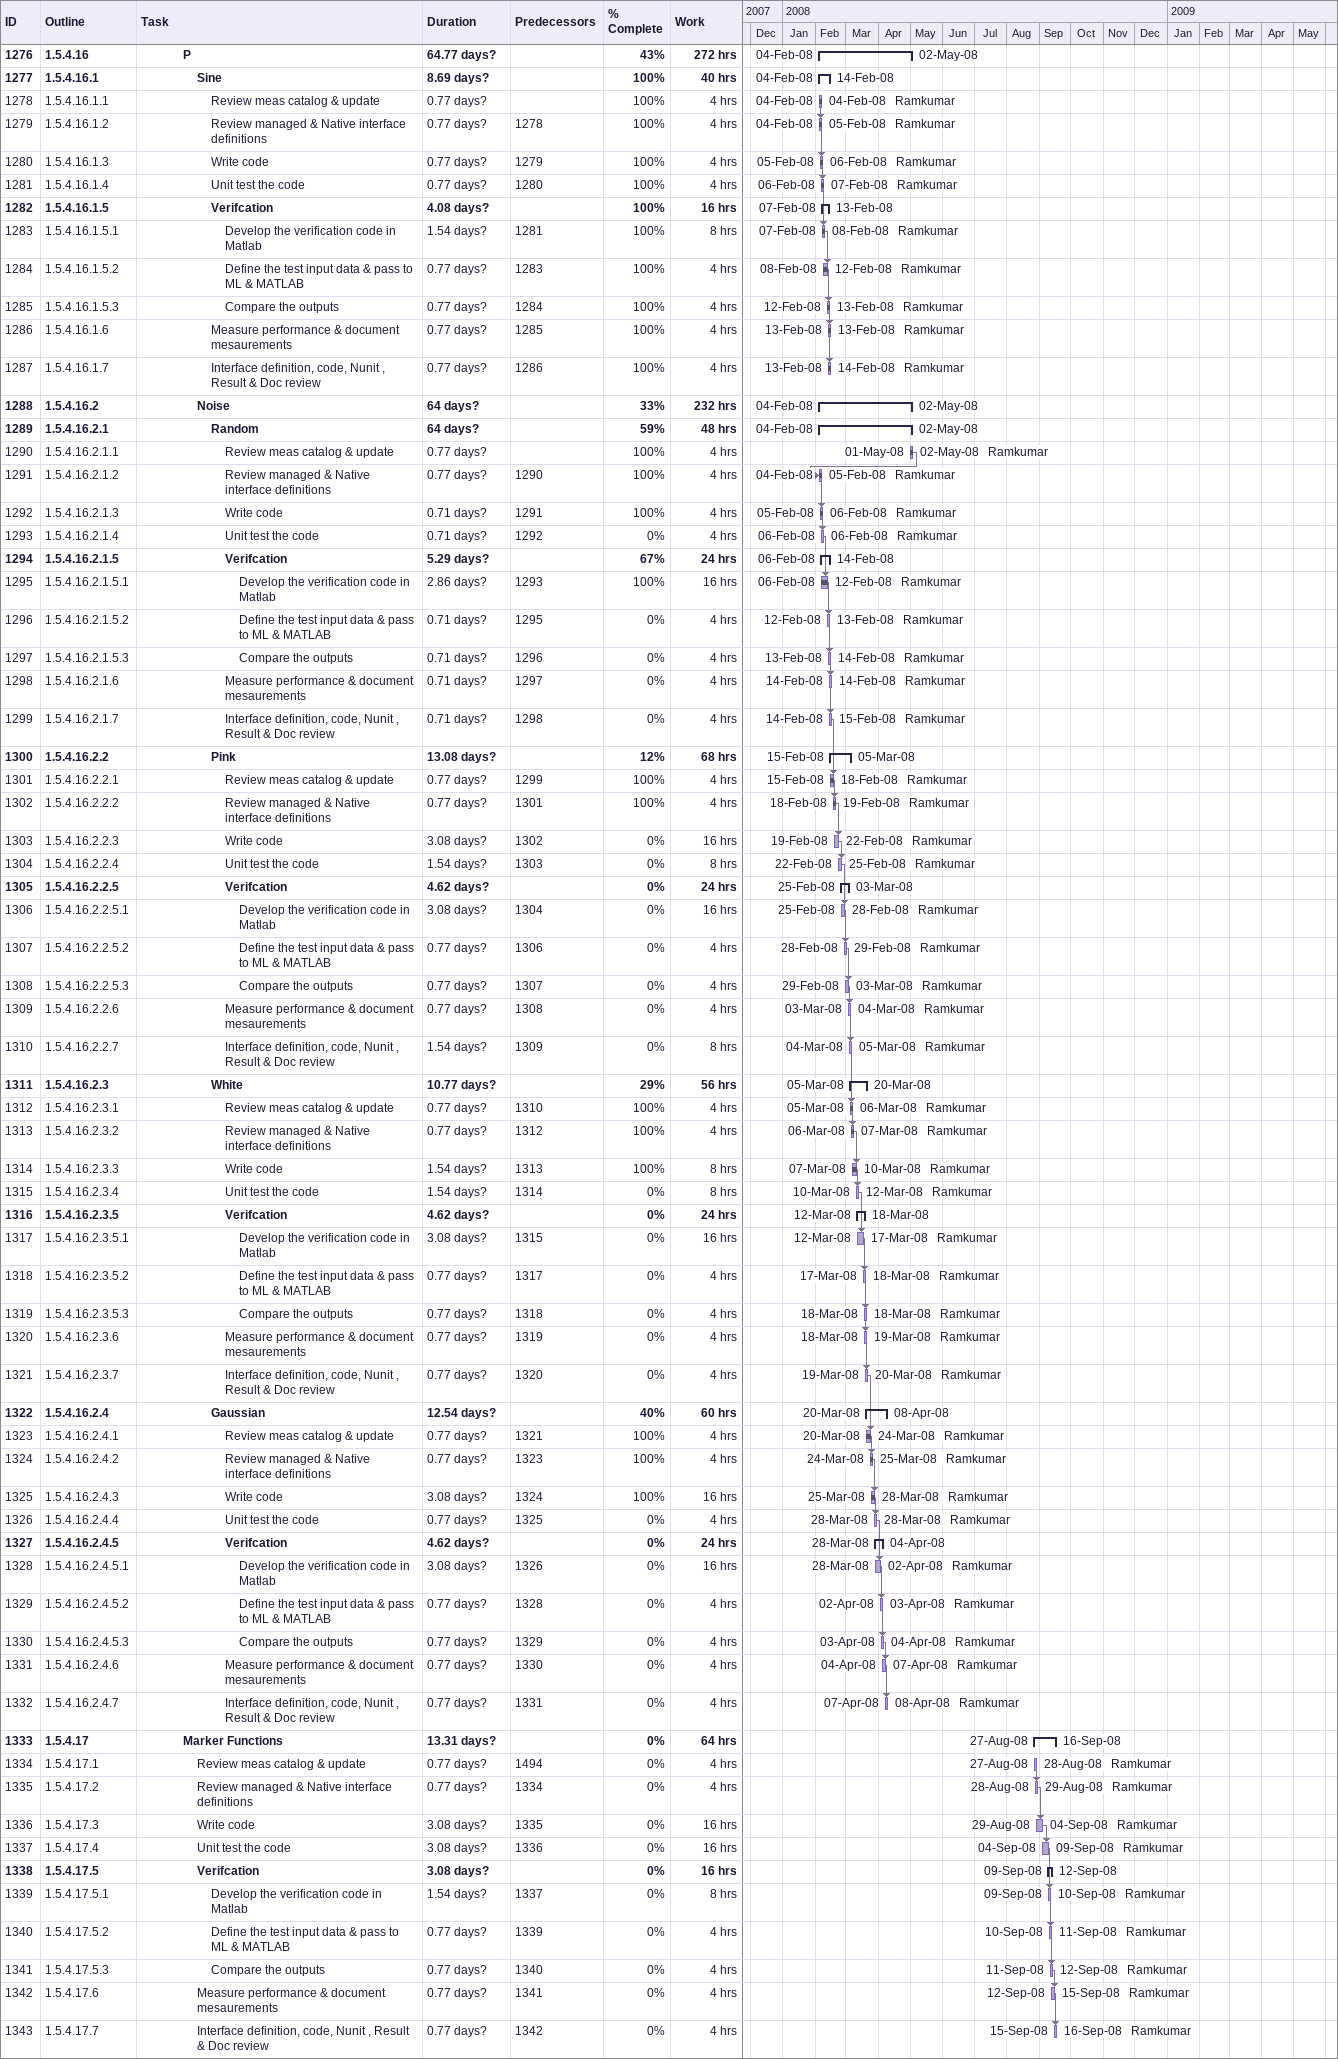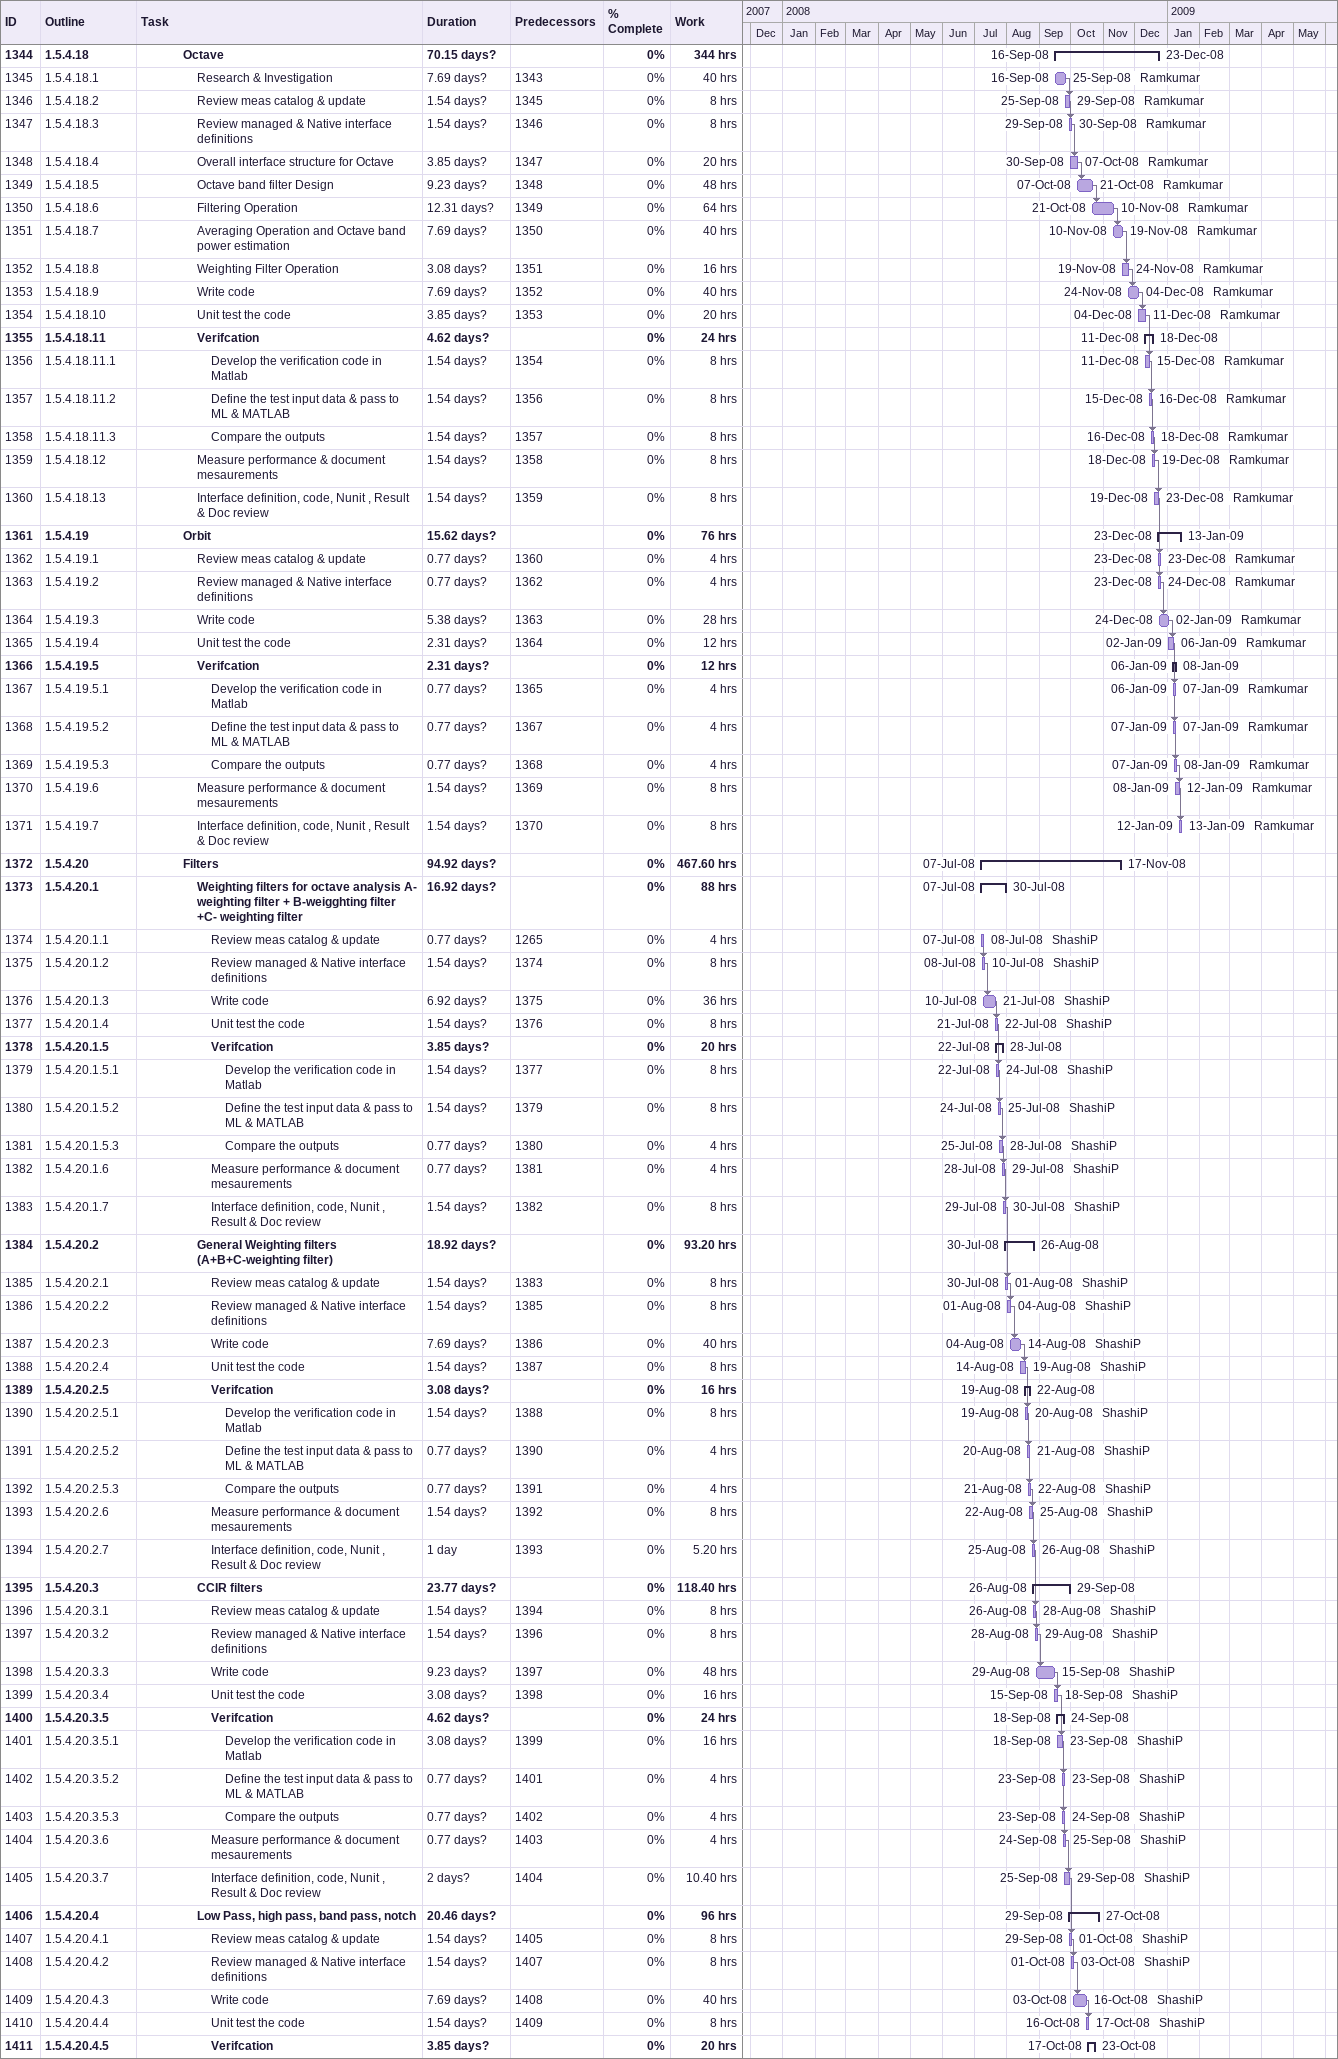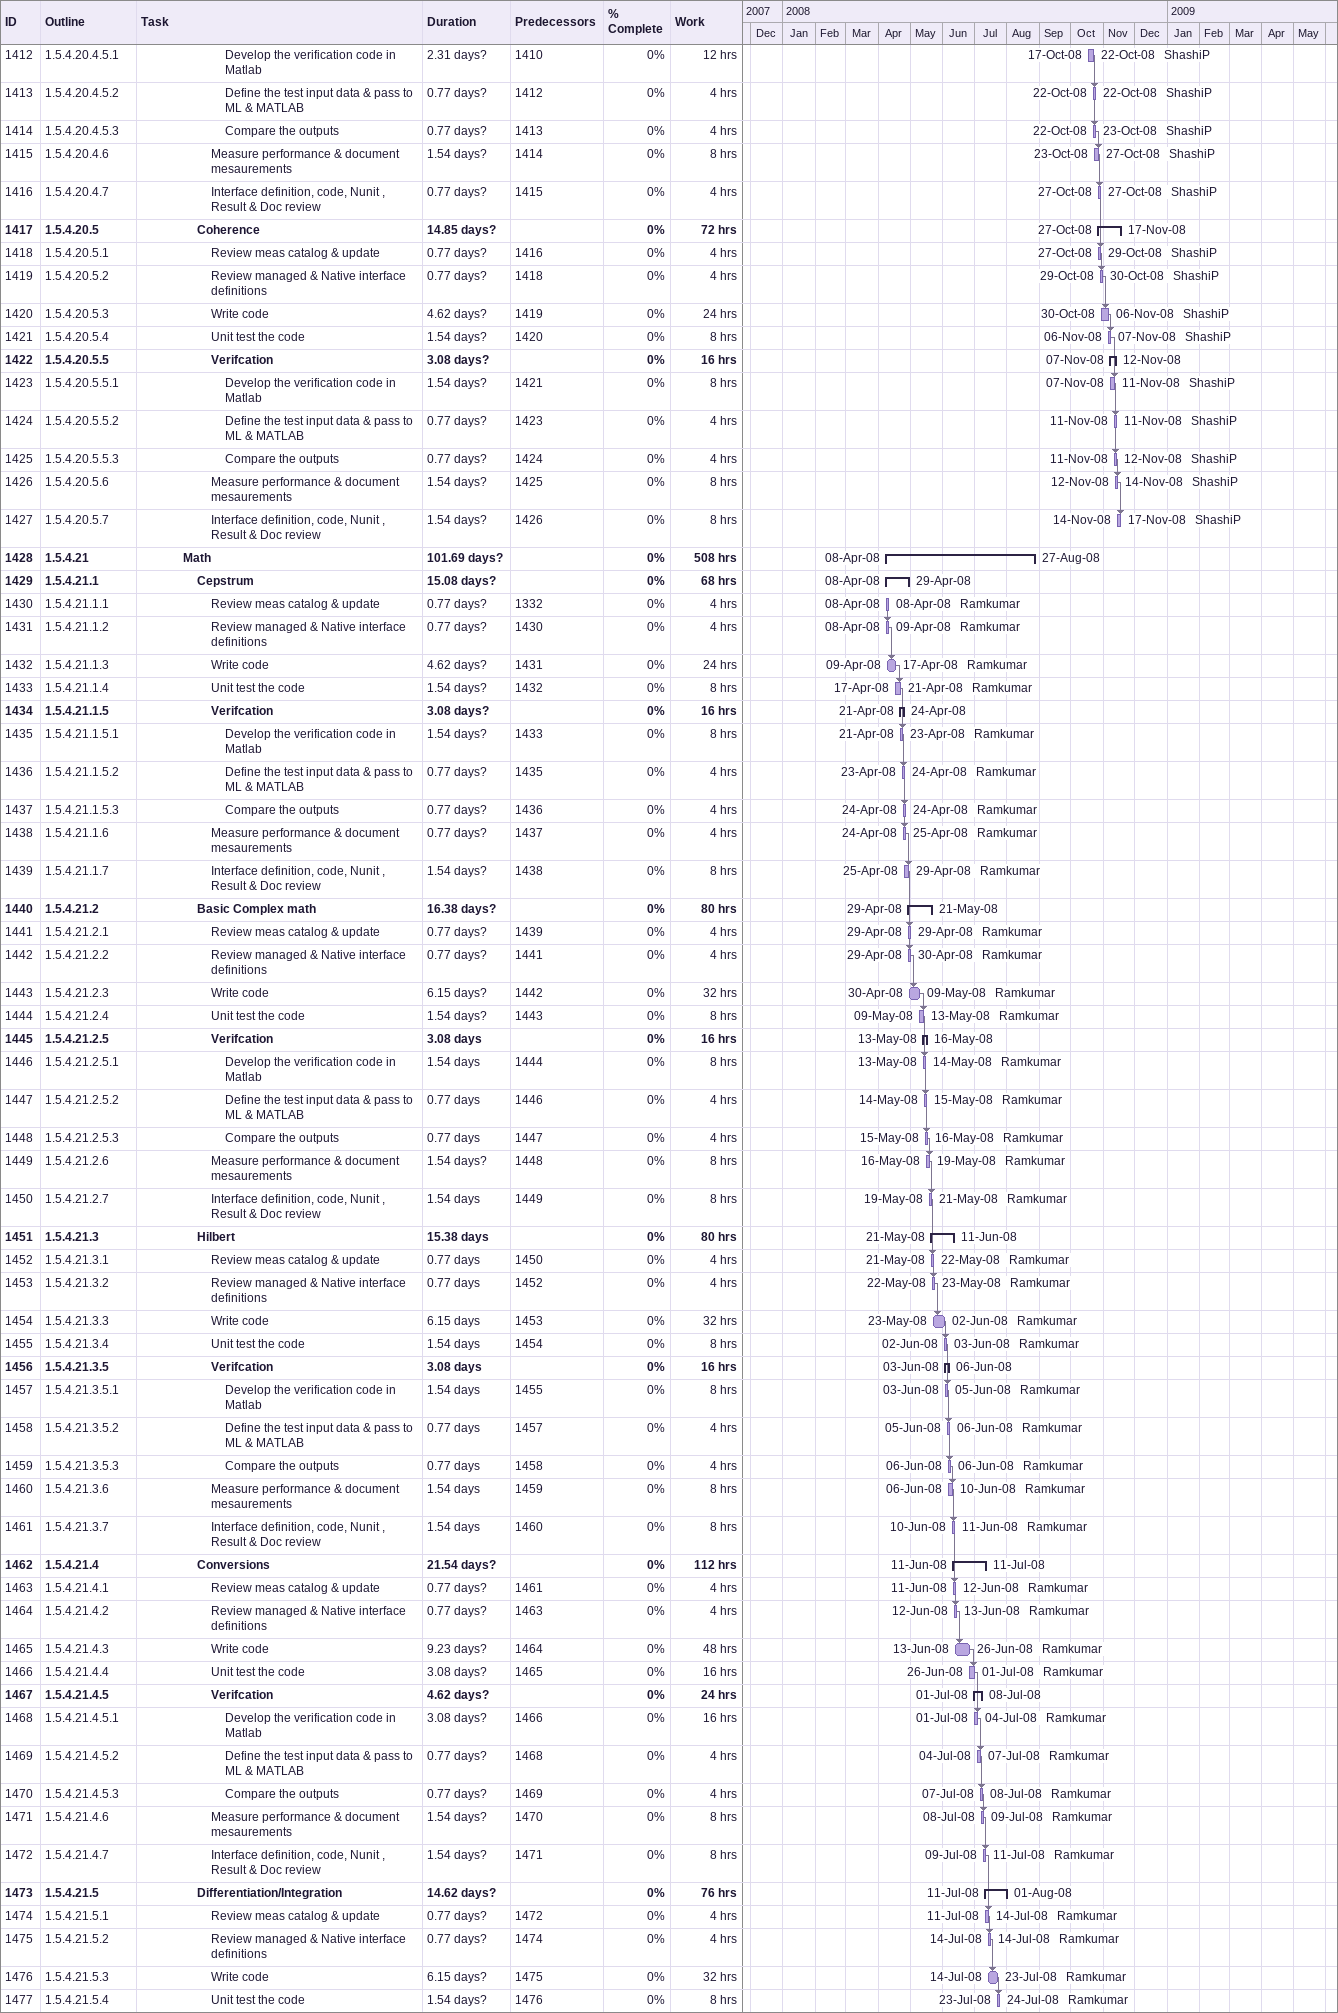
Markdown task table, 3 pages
| ID | WBS | Task | Duration | Start | Finish | Predecessors | Resources | % complete | Work (h) |
|---|---|---|---|---|---|---|---|---|---|
| 1276 | 1.5.4.16 | **P** | 64.77d? | 2008-02-04 | 2008-05-02 |  |  | 43 | 272 |
| 1277 | 1.5.4.16.1 | **Sine** | 8.69d? | 2008-02-04 | 2008-02-14 |  |  | 100 | 40 |
| 1278 | 1.5.4.16.1.1 | Review meas catalog & update | 0.77d? | 2008-02-04 | 2008-02-04 |  | Ramkumar | 100 | 4 |
| 1279 | 1.5.4.16.1.2 | Review managed & Native interface definitions | 0.77d? | 2008-02-04 | 2008-02-05 | 1278 | Ramkumar | 100 | 4 |
| 1280 | 1.5.4.16.1.3 | Write code | 0.77d? | 2008-02-05 | 2008-02-06 | 1279 | Ramkumar | 100 | 4 |
| 1281 | 1.5.4.16.1.4 | Unit test the code | 0.77d? | 2008-02-06 | 2008-02-07 | 1280 | Ramkumar | 100 | 4 |
| 1282 | 1.5.4.16.1.5 | **Verifcation** | 4.08d? | 2008-02-07 | 2008-02-13 |  |  | 100 | 16 |
| 1283 | 1.5.4.16.1.5.1 | Develop the verification code in Matlab | 1.54d? | 2008-02-07 | 2008-02-08 | 1281 | Ramkumar | 100 | 8 |
| 1284 | 1.5.4.16.1.5.2 | Define the test input data & pass to ML & MATLAB | 0.77d? | 2008-02-08 | 2008-02-12 | 1283 | Ramkumar | 100 | 4 |
| 1285 | 1.5.4.16.1.5.3 | Compare the outputs | 0.77d? | 2008-02-12 | 2008-02-13 | 1284 | Ramkumar | 100 | 4 |
| 1286 | 1.5.4.16.1.6 | Measure performance & document mesaurements | 0.77d? | 2008-02-13 | 2008-02-13 | 1285 | Ramkumar | 100 | 4 |
| 1287 | 1.5.4.16.1.7 | Interface definition, code, Nunit , Result & Doc review | 0.77d? | 2008-02-13 | 2008-02-14 | 1286 | Ramkumar | 100 | 4 |
| 1288 | 1.5.4.16.2 | **Noise** | 64d? | 2008-02-04 | 2008-05-02 |  |  | 33 | 232 |
| 1289 | 1.5.4.16.2.1 | **Random** | 64d? | 2008-02-04 | 2008-05-02 |  |  | 59 | 48 |
| 1290 | 1.5.4.16.2.1.1 | Review meas catalog & update | 0.77d? | 2008-05-01 | 2008-05-02 |  | Ramkumar | 100 | 4 |
| 1291 | 1.5.4.16.2.1.2 | Review managed & Native interface definitions | 0.77d? | 2008-02-04 | 2008-02-05 | 1290 | Ramkumar | 100 | 4 |
| 1292 | 1.5.4.16.2.1.3 | Write code | 0.71d? | 2008-02-05 | 2008-02-06 | 1291 | Ramkumar | 100 | 4 |
| 1293 | 1.5.4.16.2.1.4 | Unit test the code | 0.71d? | 2008-02-06 | 2008-02-06 | 1292 | Ramkumar | 0 | 4 |
| 1294 | 1.5.4.16.2.1.5 | **Verifcation** | 5.29d? | 2008-02-06 | 2008-02-14 |  |  | 67 | 24 |
| 1295 | 1.5.4.16.2.1.5.1 | Develop the verification code in Matlab | 2.86d? | 2008-02-06 | 2008-02-12 | 1293 | Ramkumar | 100 | 16 |
| 1296 | 1.5.4.16.2.1.5.2 | Define the test input data & pass to ML & MATLAB | 0.71d? | 2008-02-12 | 2008-02-13 | 1295 | Ramkumar | 0 | 4 |
| 1297 | 1.5.4.16.2.1.5.3 | Compare the outputs | 0.71d? | 2008-02-13 | 2008-02-14 | 1296 | Ramkumar | 0 | 4 |
| 1298 | 1.5.4.16.2.1.6 | Measure performance & document mesaurements | 0.71d? | 2008-02-14 | 2008-02-14 | 1297 | Ramkumar | 0 | 4 |
| 1299 | 1.5.4.16.2.1.7 | Interface definition, code, Nunit , Result & Doc review | 0.71d? | 2008-02-14 | 2008-02-15 | 1298 | Ramkumar | 0 | 4 |
| 1300 | 1.5.4.16.2.2 | **Pink** | 13.08d? | 2008-02-15 | 2008-03-05 |  |  | 12 | 68 |
| 1301 | 1.5.4.16.2.2.1 | Review meas catalog & update | 0.77d? | 2008-02-15 | 2008-02-18 | 1299 | Ramkumar | 100 | 4 |
| 1302 | 1.5.4.16.2.2.2 | Review managed & Native interface definitions | 0.77d? | 2008-02-18 | 2008-02-19 | 1301 | Ramkumar | 100 | 4 |
| 1303 | 1.5.4.16.2.2.3 | Write code | 3.08d? | 2008-02-19 | 2008-02-22 | 1302 | Ramkumar | 0 | 16 |
| 1304 | 1.5.4.16.2.2.4 | Unit test the code | 1.54d? | 2008-02-22 | 2008-02-25 | 1303 | Ramkumar | 0 | 8 |
| 1305 | 1.5.4.16.2.2.5 | **Verifcation** | 4.62d? | 2008-02-25 | 2008-03-03 |  |  | 0 | 24 |
| 1306 | 1.5.4.16.2.2.5.1 | Develop the verification code in Matlab | 3.08d? | 2008-02-25 | 2008-02-28 | 1304 | Ramkumar | 0 | 16 |
| 1307 | 1.5.4.16.2.2.5.2 | Define the test input data & pass to ML & MATLAB | 0.77d? | 2008-02-28 | 2008-02-29 | 1306 | Ramkumar | 0 | 4 |
| 1308 | 1.5.4.16.2.2.5.3 | Compare the outputs | 0.77d? | 2008-02-29 | 2008-03-03 | 1307 | Ramkumar | 0 | 4 |
| 1309 | 1.5.4.16.2.2.6 | Measure performance & document mesaurements | 0.77d? | 2008-03-03 | 2008-03-04 | 1308 | Ramkumar | 0 | 4 |
| 1310 | 1.5.4.16.2.2.7 | Interface definition, code, Nunit , Result & Doc review | 1.54d? | 2008-03-04 | 2008-03-05 | 1309 | Ramkumar | 0 | 8 |
| 1311 | 1.5.4.16.2.3 | **White** | 10.77d? | 2008-03-05 | 2008-03-20 |  |  | 29 | 56 |
| 1312 | 1.5.4.16.2.3.1 | Review meas catalog & update | 0.77d? | 2008-03-05 | 2008-03-06 | 1310 | Ramkumar | 100 | 4 |
| 1313 | 1.5.4.16.2.3.2 | Review managed & Native interface definitions | 0.77d? | 2008-03-06 | 2008-03-07 | 1312 | Ramkumar | 100 | 4 |
| 1314 | 1.5.4.16.2.3.3 | Write code | 1.54d? | 2008-03-07 | 2008-03-10 | 1313 | Ramkumar | 100 | 8 |
| 1315 | 1.5.4.16.2.3.4 | Unit test the code | 1.54d? | 2008-03-10 | 2008-03-12 | 1314 | Ramkumar | 0 | 8 |
| 1316 | 1.5.4.16.2.3.5 | **Verifcation** | 4.62d? | 2008-03-12 | 2008-03-18 |  |  | 0 | 24 |
| 1317 | 1.5.4.16.2.3.5.1 | Develop the verification code in Matlab | 3.08d? | 2008-03-12 | 2008-03-17 | 1315 | Ramkumar | 0 | 16 |
| 1318 | 1.5.4.16.2.3.5.2 | Define the test input data & pass to ML & MATLAB | 0.77d? | 2008-03-17 | 2008-03-18 | 1317 | Ramkumar | 0 | 4 |
| 1319 | 1.5.4.16.2.3.5.3 | Compare the outputs | 0.77d? | 2008-03-18 | 2008-03-18 | 1318 | Ramkumar | 0 | 4 |
| 1320 | 1.5.4.16.2.3.6 | Measure performance & document mesaurements | 0.77d? | 2008-03-18 | 2008-03-19 | 1319 | Ramkumar | 0 | 4 |
| 1321 | 1.5.4.16.2.3.7 | Interface definition, code, Nunit , Result & Doc review | 0.77d? | 2008-03-19 | 2008-03-20 | 1320 | Ramkumar | 0 | 4 |
| 1322 | 1.5.4.16.2.4 | **Gaussian** | 12.54d? | 2008-03-20 | 2008-04-08 |  |  | 40 | 60 |
| 1323 | 1.5.4.16.2.4.1 | Review meas catalog & update | 0.77d? | 2008-03-20 | 2008-03-24 | 1321 | Ramkumar | 100 | 4 |
| 1324 | 1.5.4.16.2.4.2 | Review managed & Native interface definitions | 0.77d? | 2008-03-24 | 2008-03-25 | 1323 | Ramkumar | 100 | 4 |
| 1325 | 1.5.4.16.2.4.3 | Write code | 3.08d? | 2008-03-25 | 2008-03-28 | 1324 | Ramkumar | 100 | 16 |
| 1326 | 1.5.4.16.2.4.4 | Unit test the code | 0.77d? | 2008-03-28 | 2008-03-28 | 1325 | Ramkumar | 0 | 4 |
| 1327 | 1.5.4.16.2.4.5 | **Verifcation** | 4.62d? | 2008-03-28 | 2008-04-04 |  |  | 0 | 24 |
| 1328 | 1.5.4.16.2.4.5.1 | Develop the verification code in Matlab | 3.08d? | 2008-03-28 | 2008-04-02 | 1326 | Ramkumar | 0 | 16 |
| 1329 | 1.5.4.16.2.4.5.2 | Define the test input data & pass to ML & MATLAB | 0.77d? | 2008-04-02 | 2008-04-03 | 1328 | Ramkumar | 0 | 4 |
| 1330 | 1.5.4.16.2.4.5.3 | Compare the outputs | 0.77d? | 2008-04-03 | 2008-04-04 | 1329 | Ramkumar | 0 | 4 |
| 1331 | 1.5.4.16.2.4.6 | Measure performance & document mesaurements | 0.77d? | 2008-04-04 | 2008-04-07 | 1330 | Ramkumar | 0 | 4 |
| 1332 | 1.5.4.16.2.4.7 | Interface definition, code, Nunit , Result & Doc review | 0.77d? | 2008-04-07 | 2008-04-08 | 1331 | Ramkumar | 0 | 4 |
| 1333 | 1.5.4.17 | **Marker Functions** | 13.31d? | 2008-08-27 | 2008-09-16 |  |  | 0 | 64 |
| 1334 | 1.5.4.17.1 | Review meas catalog & update | 0.77d? | 2008-08-27 | 2008-08-28 | 1494 | Ramkumar | 0 | 4 |
| 1335 | 1.5.4.17.2 | Review managed & Native interface definitions | 0.77d? | 2008-08-28 | 2008-08-29 | 1334 | Ramkumar | 0 | 4 |
| 1336 | 1.5.4.17.3 | Write code | 3.08d? | 2008-08-29 | 2008-09-04 | 1335 | Ramkumar | 0 | 16 |
| 1337 | 1.5.4.17.4 | Unit test the code | 3.08d? | 2008-09-04 | 2008-09-09 | 1336 | Ramkumar | 0 | 16 |
| 1338 | 1.5.4.17.5 | **Verifcation** | 3.08d? | 2008-09-09 | 2008-09-12 |  |  | 0 | 16 |
| 1339 | 1.5.4.17.5.1 | Develop the verification code in Matlab | 1.54d? | 2008-09-09 | 2008-09-10 | 1337 | Ramkumar | 0 | 8 |
| 1340 | 1.5.4.17.5.2 | Define the test input data & pass to ML & MATLAB | 0.77d? | 2008-09-10 | 2008-09-11 | 1339 | Ramkumar | 0 | 4 |
| 1341 | 1.5.4.17.5.3 | Compare the outputs | 0.77d? | 2008-09-11 | 2008-09-12 | 1340 | Ramkumar | 0 | 4 |
| 1342 | 1.5.4.17.6 | Measure performance & document mesaurements | 0.77d? | 2008-09-12 | 2008-09-15 | 1341 | Ramkumar | 0 | 4 |
| 1343 | 1.5.4.17.7 | Interface definition, code, Nunit , Result & Doc review | 0.77d? | 2008-09-15 | 2008-09-16 | 1342 | Ramkumar | 0 | 4 |
| 1344 | 1.5.4.18 | **Octave** | 70.15d? | 2008-09-16 | 2008-12-23 |  |  | 0 | 344 |
| 1345 | 1.5.4.18.1 | Research & Investigation | 7.69d? | 2008-09-16 | 2008-09-25 | 1343 | Ramkumar | 0 | 40 |
| 1346 | 1.5.4.18.2 | Review meas catalog & update | 1.54d? | 2008-09-25 | 2008-09-29 | 1345 | Ramkumar | 0 | 8 |
| 1347 | 1.5.4.18.3 | Review managed & Native interface definitions | 1.54d? | 2008-09-29 | 2008-09-30 | 1346 | Ramkumar | 0 | 8 |
| 1348 | 1.5.4.18.4 | Overall interface structure for Octave | 3.85d? | 2008-09-30 | 2008-10-07 | 1347 | Ramkumar | 0 | 20 |
| 1349 | 1.5.4.18.5 | Octave band filter Design | 9.23d? | 2008-10-07 | 2008-10-21 | 1348 | Ramkumar | 0 | 48 |
| 1350 | 1.5.4.18.6 | Filtering Operation | 12.31d? | 2008-10-21 | 2008-11-10 | 1349 | Ramkumar | 0 | 64 |
| 1351 | 1.5.4.18.7 | Averaging Operation and Octave band power estimation | 7.69d? | 2008-11-10 | 2008-11-19 | 1350 | Ramkumar | 0 | 40 |
| 1352 | 1.5.4.18.8 | Weighting Filter Operation | 3.08d? | 2008-11-19 | 2008-11-24 | 1351 | Ramkumar | 0 | 16 |
| 1353 | 1.5.4.18.9 | Write code | 7.69d? | 2008-11-24 | 2008-12-04 | 1352 | Ramkumar | 0 | 40 |
| 1354 | 1.5.4.18.10 | Unit test the code | 3.85d? | 2008-12-04 | 2008-12-11 | 1353 | Ramkumar | 0 | 20 |
| 1355 | 1.5.4.18.11 | **Verifcation** | 4.62d? | 2008-12-11 | 2008-12-18 |  |  | 0 | 24 |
| 1356 | 1.5.4.18.11.1 | Develop the verification code in Matlab | 1.54d? | 2008-12-11 | 2008-12-15 | 1354 | Ramkumar | 0 | 8 |
| 1357 | 1.5.4.18.11.2 | Define the test input data & pass to ML & MATLAB | 1.54d? | 2008-12-15 | 2008-12-16 | 1356 | Ramkumar | 0 | 8 |
| 1358 | 1.5.4.18.11.3 | Compare the outputs | 1.54d? | 2008-12-16 | 2008-12-18 | 1357 | Ramkumar | 0 | 8 |
| 1359 | 1.5.4.18.12 | Measure performance & document mesaurements | 1.54d? | 2008-12-18 | 2008-12-19 | 1358 | Ramkumar | 0 | 8 |
| 1360 | 1.5.4.18.13 | Interface definition, code, Nunit , Result & Doc review | 1.54d? | 2008-12-19 | 2008-12-23 | 1359 | Ramkumar | 0 | 8 |
| 1361 | 1.5.4.19 | **Orbit** | 15.62d? | 2008-12-23 | 2009-01-13 |  |  | 0 | 76 |
| 1362 | 1.5.4.19.1 | Review meas catalog & update | 0.77d? | 2008-12-23 | 2008-12-23 | 1360 | Ramkumar | 0 | 4 |
| 1363 | 1.5.4.19.2 | Review managed & Native interface definitions | 0.77d? | 2008-12-23 | 2008-12-24 | 1362 | Ramkumar | 0 | 4 |
| 1364 | 1.5.4.19.3 | Write code | 5.38d? | 2008-12-24 | 2009-01-02 | 1363 | Ramkumar | 0 | 28 |
| 1365 | 1.5.4.19.4 | Unit test the code | 2.31d? | 2009-01-02 | 2009-01-06 | 1364 | Ramkumar | 0 | 12 |
| 1366 | 1.5.4.19.5 | **Verifcation** | 2.31d? | 2009-01-06 | 2009-01-08 |  |  | 0 | 12 |
| 1367 | 1.5.4.19.5.1 | Develop the verification code in Matlab | 0.77d? | 2009-01-06 | 2009-01-07 | 1365 | Ramkumar | 0 | 4 |
| 1368 | 1.5.4.19.5.2 | Define the test input data & pass to ML & MATLAB | 0.77d? | 2009-01-07 | 2009-01-07 | 1367 | Ramkumar | 0 | 4 |
| 1369 | 1.5.4.19.5.3 | Compare the outputs | 0.77d? | 2009-01-07 | 2009-01-08 | 1368 | Ramkumar | 0 | 4 |
| 1370 | 1.5.4.19.6 | Measure performance & document mesaurements | 1.54d? | 2009-01-08 | 2009-01-12 | 1369 | Ramkumar | 0 | 8 |
| 1371 | 1.5.4.19.7 | Interface definition, code, Nunit , Result & Doc review | 1.54d? | 2009-01-12 | 2009-01-13 | 1370 | Ramkumar | 0 | 8 |
| 1372 | 1.5.4.20 | **Filters** | 94.92d? | 2008-07-07 | 2008-11-17 |  |  | 0 | 467.60 |
| 1373 | 1.5.4.20.1 | **Weighting filters for octave analysis A- weighting filter + B-weigghting filter +C- weighting filter** | 16.92d? | 2008-07-07 | 2008-07-30 |  |  | 0 | 88 |
| 1374 | 1.5.4.20.1.1 | Review meas catalog & update | 0.77d? | 2008-07-07 | 2008-07-08 | 1265 | ShashiP | 0 | 4 |
| 1375 | 1.5.4.20.1.2 | Review managed & Native interface definitions | 1.54d? | 2008-07-08 | 2008-07-10 | 1374 | ShashiP | 0 | 8 |
| 1376 | 1.5.4.20.1.3 | Write code | 6.92d? | 2008-07-10 | 2008-07-21 | 1375 | ShashiP | 0 | 36 |
| 1377 | 1.5.4.20.1.4 | Unit test the code | 1.54d? | 2008-07-21 | 2008-07-22 | 1376 | ShashiP | 0 | 8 |
| 1378 | 1.5.4.20.1.5 | **Verifcation** | 3.85d? | 2008-07-22 | 2008-07-28 |  |  | 0 | 20 |
| 1379 | 1.5.4.20.1.5.1 | Develop the verification code in Matlab | 1.54d? | 2008-07-22 | 2008-07-24 | 1377 | ShashiP | 0 | 8 |
| 1380 | 1.5.4.20.1.5.2 | Define the test input data & pass to ML & MATLAB | 1.54d? | 2008-07-24 | 2008-07-25 | 1379 | ShashiP | 0 | 8 |
| 1381 | 1.5.4.20.1.5.3 | Compare the outputs | 0.77d? | 2008-07-25 | 2008-07-28 | 1380 | ShashiP | 0 | 4 |
| 1382 | 1.5.4.20.1.6 | Measure performance & document mesaurements | 0.77d? | 2008-07-28 | 2008-07-29 | 1381 | ShashiP | 0 | 4 |
| 1383 | 1.5.4.20.1.7 | Interface definition, code, Nunit , Result & Doc review | 1.54d? | 2008-07-29 | 2008-07-30 | 1382 | ShashiP | 0 | 8 |
| 1384 | 1.5.4.20.2 | **General Weighting filters (A+B+C-weighting filter)** | 18.92d? | 2008-07-30 | 2008-08-26 |  |  | 0 | 93.20 |
| 1385 | 1.5.4.20.2.1 | Review meas catalog & update | 1.54d? | 2008-07-30 | 2008-08-01 | 1383 | ShashiP | 0 | 8 |
| 1386 | 1.5.4.20.2.2 | Review managed & Native interface definitions | 1.54d? | 2008-08-01 | 2008-08-04 | 1385 | ShashiP | 0 | 8 |
| 1387 | 1.5.4.20.2.3 | Write code | 7.69d? | 2008-08-04 | 2008-08-14 | 1386 | ShashiP | 0 | 40 |
| 1388 | 1.5.4.20.2.4 | Unit test the code | 1.54d? | 2008-08-14 | 2008-08-19 | 1387 | ShashiP | 0 | 8 |
| 1389 | 1.5.4.20.2.5 | **Verifcation** | 3.08d? | 2008-08-19 | 2008-08-22 |  |  | 0 | 16 |
| 1390 | 1.5.4.20.2.5.1 | Develop the verification code in Matlab | 1.54d? | 2008-08-19 | 2008-08-20 | 1388 | ShashiP | 0 | 8 |
| 1391 | 1.5.4.20.2.5.2 | Define the test input data & pass to ML & MATLAB | 0.77d? | 2008-08-20 | 2008-08-21 | 1390 | ShashiP | 0 | 4 |
| 1392 | 1.5.4.20.2.5.3 | Compare the outputs | 0.77d? | 2008-08-21 | 2008-08-22 | 1391 | ShashiP | 0 | 4 |
| 1393 | 1.5.4.20.2.6 | Measure performance & document mesaurements | 1.54d? | 2008-08-22 | 2008-08-25 | 1392 | ShashiP | 0 | 8 |
| 1394 | 1.5.4.20.2.7 | Interface definition, code, Nunit , Result & Doc review | 1d | 2008-08-25 | 2008-08-26 | 1393 | ShashiP | 0 | 5.20 |
| 1395 | 1.5.4.20.3 | **CCIR filters** | 23.77d? | 2008-08-26 | 2008-09-29 |  |  | 0 | 118.40 |
| 1396 | 1.5.4.20.3.1 | Review meas catalog & update | 1.54d? | 2008-08-26 | 2008-08-28 | 1394 | ShashiP | 0 | 8 |
| 1397 | 1.5.4.20.3.2 | Review managed & Native interface definitions | 1.54d? | 2008-08-28 | 2008-08-29 | 1396 | ShashiP | 0 | 8 |
| 1398 | 1.5.4.20.3.3 | Write code | 9.23d? | 2008-08-29 | 2008-09-15 | 1397 | ShashiP | 0 | 48 |
| 1399 | 1.5.4.20.3.4 | Unit test the code | 3.08d? | 2008-09-15 | 2008-09-18 | 1398 | ShashiP | 0 | 16 |
| 1400 | 1.5.4.20.3.5 | **Verifcation** | 4.62d? | 2008-09-18 | 2008-09-24 |  |  | 0 | 24 |
| 1401 | 1.5.4.20.3.5.1 | Develop the verification code in Matlab | 3.08d? | 2008-09-18 | 2008-09-23 | 1399 | ShashiP | 0 | 16 |
| 1402 | 1.5.4.20.3.5.2 | Define the test input data & pass to ML & MATLAB | 0.77d? | 2008-09-23 | 2008-09-23 | 1401 | ShashiP | 0 | 4 |
| 1403 | 1.5.4.20.3.5.3 | Compare the outputs | 0.77d? | 2008-09-23 | 2008-09-24 | 1402 | ShashiP | 0 | 4 |
| 1404 | 1.5.4.20.3.6 | Measure performance & document mesaurements | 0.77d? | 2008-09-24 | 2008-09-25 | 1403 | ShashiP | 0 | 4 |
| 1405 | 1.5.4.20.3.7 | Interface definition, code, Nunit , Result & Doc review | 2d? | 2008-09-25 | 2008-09-29 | 1404 | ShashiP | 0 | 10.40 |
| 1406 | 1.5.4.20.4 | **Low Pass, high pass, band pass, notch** | 20.46d? | 2008-09-29 | 2008-10-27 |  |  | 0 | 96 |
| 1407 | 1.5.4.20.4.1 | Review meas catalog & update | 1.54d? | 2008-09-29 | 2008-10-01 | 1405 | ShashiP | 0 | 8 |
| 1408 | 1.5.4.20.4.2 | Review managed & Native interface definitions | 1.54d? | 2008-10-01 | 2008-10-03 | 1407 | ShashiP | 0 | 8 |
| 1409 | 1.5.4.20.4.3 | Write code | 7.69d? | 2008-10-03 | 2008-10-16 | 1408 | ShashiP | 0 | 40 |
| 1410 | 1.5.4.20.4.4 | Unit test the code | 1.54d? | 2008-10-16 | 2008-10-17 | 1409 | ShashiP | 0 | 8 |
| 1411 | 1.5.4.20.4.5 | **Verifcation** | 3.85d? | 2008-10-17 | 2008-10-23 |  |  | 0 | 20 |
| 1412 | 1.5.4.20.4.5.1 | Develop the verification code in Matlab | 2.31d? | 2008-10-17 | 2008-10-22 | 1410 | ShashiP | 0 | 12 |
| 1413 | 1.5.4.20.4.5.2 | Define the test input data & pass to ML & MATLAB | 0.77d? | 2008-10-22 | 2008-10-22 | 1412 | ShashiP | 0 | 4 |
| 1414 | 1.5.4.20.4.5.3 | Compare the outputs | 0.77d? | 2008-10-22 | 2008-10-23 | 1413 | ShashiP | 0 | 4 |
| 1415 | 1.5.4.20.4.6 | Measure performance & document mesaurements | 1.54d? | 2008-10-23 | 2008-10-27 | 1414 | ShashiP | 0 | 8 |
| 1416 | 1.5.4.20.4.7 | Interface definition, code, Nunit , Result & Doc review | 0.77d? | 2008-10-27 | 2008-10-27 | 1415 | ShashiP | 0 | 4 |
| 1417 | 1.5.4.20.5 | **Coherence** | 14.85d? | 2008-10-27 | 2008-11-17 |  |  | 0 | 72 |
| 1418 | 1.5.4.20.5.1 | Review meas catalog & update | 0.77d? | 2008-10-27 | 2008-10-29 | 1416 | ShashiP | 0 | 4 |
| 1419 | 1.5.4.20.5.2 | Review managed & Native interface definitions | 0.77d? | 2008-10-29 | 2008-10-30 | 1418 | ShashiP | 0 | 4 |
| 1420 | 1.5.4.20.5.3 | Write code | 4.62d? | 2008-10-30 | 2008-11-06 | 1419 | ShashiP | 0 | 24 |
| 1421 | 1.5.4.20.5.4 | Unit test the code | 1.54d? | 2008-11-06 | 2008-11-07 | 1420 | ShashiP | 0 | 8 |
| 1422 | 1.5.4.20.5.5 | **Verifcation** | 3.08d? | 2008-11-07 | 2008-11-12 |  |  | 0 | 16 |
| 1423 | 1.5.4.20.5.5.1 | Develop the verification code in Matlab | 1.54d? | 2008-11-07 | 2008-11-11 | 1421 | ShashiP | 0 | 8 |
| 1424 | 1.5.4.20.5.5.2 | Define the test input data & pass to ML & MATLAB | 0.77d? | 2008-11-11 | 2008-11-11 | 1423 | ShashiP | 0 | 4 |
| 1425 | 1.5.4.20.5.5.3 | Compare the outputs | 0.77d? | 2008-11-11 | 2008-11-12 | 1424 | ShashiP | 0 | 4 |
| 1426 | 1.5.4.20.5.6 | Measure performance & document mesaurements | 1.54d? | 2008-11-12 | 2008-11-14 | 1425 | ShashiP | 0 | 8 |
| 1427 | 1.5.4.20.5.7 | Interface definition, code, Nunit , Result & Doc review | 1.54d? | 2008-11-14 | 2008-11-17 | 1426 | ShashiP | 0 | 8 |
| 1428 | 1.5.4.21 | **Math** | 101.69d? | 2008-04-08 | 2008-08-27 |  |  | 0 | 508 |
| 1429 | 1.5.4.21.1 | **Cepstrum** | 15.08d? | 2008-04-08 | 2008-04-29 |  |  | 0 | 68 |
| 1430 | 1.5.4.21.1.1 | Review meas catalog & update | 0.77d? | 2008-04-08 | 2008-04-08 | 1332 | Ramkumar | 0 | 4 |
| 1431 | 1.5.4.21.1.2 | Review managed & Native interface definitions | 0.77d? | 2008-04-08 | 2008-04-09 | 1430 | Ramkumar | 0 | 4 |
| 1432 | 1.5.4.21.1.3 | Write code | 4.62d? | 2008-04-09 | 2008-04-17 | 1431 | Ramkumar | 0 | 24 |
| 1433 | 1.5.4.21.1.4 | Unit test the code | 1.54d? | 2008-04-17 | 2008-04-21 | 1432 | Ramkumar | 0 | 8 |
| 1434 | 1.5.4.21.1.5 | **Verifcation** | 3.08d? | 2008-04-21 | 2008-04-24 |  |  | 0 | 16 |
| 1435 | 1.5.4.21.1.5.1 | Develop the verification code in Matlab | 1.54d? | 2008-04-21 | 2008-04-23 | 1433 | Ramkumar | 0 | 8 |
| 1436 | 1.5.4.21.1.5.2 | Define the test input data & pass to ML & MATLAB | 0.77d? | 2008-04-23 | 2008-04-24 | 1435 | Ramkumar | 0 | 4 |
| 1437 | 1.5.4.21.1.5.3 | Compare the outputs | 0.77d? | 2008-04-24 | 2008-04-24 | 1436 | Ramkumar | 0 | 4 |
| 1438 | 1.5.4.21.1.6 | Measure performance & document mesaurements | 0.77d? | 2008-04-24 | 2008-04-25 | 1437 | Ramkumar | 0 | 4 |
| 1439 | 1.5.4.21.1.7 | Interface definition, code, Nunit , Result & Doc review | 1.54d? | 2008-04-25 | 2008-04-29 | 1438 | Ramkumar | 0 | 8 |
| 1440 | 1.5.4.21.2 | **Basic Complex math** | 16.38d? | 2008-04-29 | 2008-05-21 |  |  | 0 | 80 |
| 1441 | 1.5.4.21.2.1 | Review meas catalog & update | 0.77d? | 2008-04-29 | 2008-04-29 | 1439 | Ramkumar | 0 | 4 |
| 1442 | 1.5.4.21.2.2 | Review managed & Native interface definitions | 0.77d? | 2008-04-29 | 2008-04-30 | 1441 | Ramkumar | 0 | 4 |
| 1443 | 1.5.4.21.2.3 | Write code | 6.15d? | 2008-04-30 | 2008-05-09 | 1442 | Ramkumar | 0 | 32 |
| 1444 | 1.5.4.21.2.4 | Unit test the code | 1.54d? | 2008-05-09 | 2008-05-13 | 1443 | Ramkumar | 0 | 8 |
| 1445 | 1.5.4.21.2.5 | **Verifcation** | 3.08d | 2008-05-13 | 2008-05-16 |  |  | 0 | 16 |
| 1446 | 1.5.4.21.2.5.1 | Develop the verification code in Matlab | 1.54d | 2008-05-13 | 2008-05-14 | 1444 | Ramkumar | 0 | 8 |
| 1447 | 1.5.4.21.2.5.2 | Define the test input data & pass to ML & MATLAB | 0.77d | 2008-05-14 | 2008-05-15 | 1446 | Ramkumar | 0 | 4 |
| 1448 | 1.5.4.21.2.5.3 | Compare the outputs | 0.77d | 2008-05-15 | 2008-05-16 | 1447 | Ramkumar | 0 | 4 |
| 1449 | 1.5.4.21.2.6 | Measure performance & document mesaurements | 1.54d? | 2008-05-16 | 2008-05-19 | 1448 | Ramkumar | 0 | 8 |
| 1450 | 1.5.4.21.2.7 | Interface definition, code, Nunit , Result & Doc review | 1.54d | 2008-05-19 | 2008-05-21 | 1449 | Ramkumar | 0 | 8 |
| 1451 | 1.5.4.21.3 | **Hilbert** | 15.38d | 2008-05-21 | 2008-06-11 |  |  | 0 | 80 |
| 1452 | 1.5.4.21.3.1 | Review meas catalog & update | 0.77d | 2008-05-21 | 2008-05-22 | 1450 | Ramkumar | 0 | 4 |
| 1453 | 1.5.4.21.3.2 | Review managed & Native interface definitions | 0.77d | 2008-05-22 | 2008-05-23 | 1452 | Ramkumar | 0 | 4 |
| 1454 | 1.5.4.21.3.3 | Write code | 6.15d | 2008-05-23 | 2008-06-02 | 1453 | Ramkumar | 0 | 32 |
| 1455 | 1.5.4.21.3.4 | Unit test the code | 1.54d | 2008-06-02 | 2008-06-03 | 1454 | Ramkumar | 0 | 8 |
| 1456 | 1.5.4.21.3.5 | **Verifcation** | 3.08d | 2008-06-03 | 2008-06-06 |  |  | 0 | 16 |
| 1457 | 1.5.4.21.3.5.1 | Develop the verification code in Matlab | 1.54d | 2008-06-03 | 2008-06-05 | 1455 | Ramkumar | 0 | 8 |
| 1458 | 1.5.4.21.3.5.2 | Define the test input data & pass to ML & MATLAB | 0.77d | 2008-06-05 | 2008-06-06 | 1457 | Ramkumar | 0 | 4 |
| 1459 | 1.5.4.21.3.5.3 | Compare the outputs | 0.77d | 2008-06-06 | 2008-06-06 | 1458 | Ramkumar | 0 | 4 |
| 1460 | 1.5.4.21.3.6 | Measure performance & document mesaurements | 1.54d | 2008-06-06 | 2008-06-10 | 1459 | Ramkumar | 0 | 8 |
| 1461 | 1.5.4.21.3.7 | Interface definition, code, Nunit , Result & Doc review | 1.54d | 2008-06-10 | 2008-06-11 | 1460 | Ramkumar | 0 | 8 |
| 1462 | 1.5.4.21.4 | **Conversions** | 21.54d? | 2008-06-11 | 2008-07-11 |  |  | 0 | 112 |
| 1463 | 1.5.4.21.4.1 | Review meas catalog & update | 0.77d? | 2008-06-11 | 2008-06-12 | 1461 | Ramkumar | 0 | 4 |
| 1464 | 1.5.4.21.4.2 | Review managed & Native interface definitions | 0.77d? | 2008-06-12 | 2008-06-13 | 1463 | Ramkumar | 0 | 4 |
| 1465 | 1.5.4.21.4.3 | Write code | 9.23d? | 2008-06-13 | 2008-06-26 | 1464 | Ramkumar | 0 | 48 |
| 1466 | 1.5.4.21.4.4 | Unit test the code | 3.08d? | 2008-06-26 | 2008-07-01 | 1465 | Ramkumar | 0 | 16 |
| 1467 | 1.5.4.21.4.5 | **Verifcation** | 4.62d? | 2008-07-01 | 2008-07-08 |  |  | 0 | 24 |
| 1468 | 1.5.4.21.4.5.1 | Develop the verification code in Matlab | 3.08d? | 2008-07-01 | 2008-07-04 | 1466 | Ramkumar | 0 | 16 |
| 1469 | 1.5.4.21.4.5.2 | Define the test input data & pass to ML & MATLAB | 0.77d? | 2008-07-04 | 2008-07-07 | 1468 | Ramkumar | 0 | 4 |
| 1470 | 1.5.4.21.4.5.3 | Compare the outputs | 0.77d? | 2008-07-07 | 2008-07-08 | 1469 | Ramkumar | 0 | 4 |
| 1471 | 1.5.4.21.4.6 | Measure performance & document mesaurements | 1.54d? | 2008-07-08 | 2008-07-09 | 1470 | Ramkumar | 0 | 8 |
| 1472 | 1.5.4.21.4.7 | Interface definition, code, Nunit , Result & Doc review | 1.54d? | 2008-07-09 | 2008-07-11 | 1471 | Ramkumar | 0 | 8 |
| 1473 | 1.5.4.21.5 | **Differentiation/Integration** | 14.62d? | 2008-07-11 | 2008-08-01 |  |  | 0 | 76 |
| 1474 | 1.5.4.21.5.1 | Review meas catalog & update | 0.77d? | 2008-07-11 | 2008-07-14 | 1472 | Ramkumar | 0 | 4 |
| 1475 | 1.5.4.21.5.2 | Review managed & Native interface definitions | 0.77d? | 2008-07-14 | 2008-07-14 | 1474 | Ramkumar | 0 | 4 |
| 1476 | 1.5.4.21.5.3 | Write code | 6.15d? | 2008-07-14 | 2008-07-23 | 1475 | Ramkumar | 0 | 32 |
| 1477 | 1.5.4.21.5.4 | Unit test the code | 1.54d? | 2008-07-23 | 2008-07-24 | 1476 | Ramkumar | 0 | 8 |
